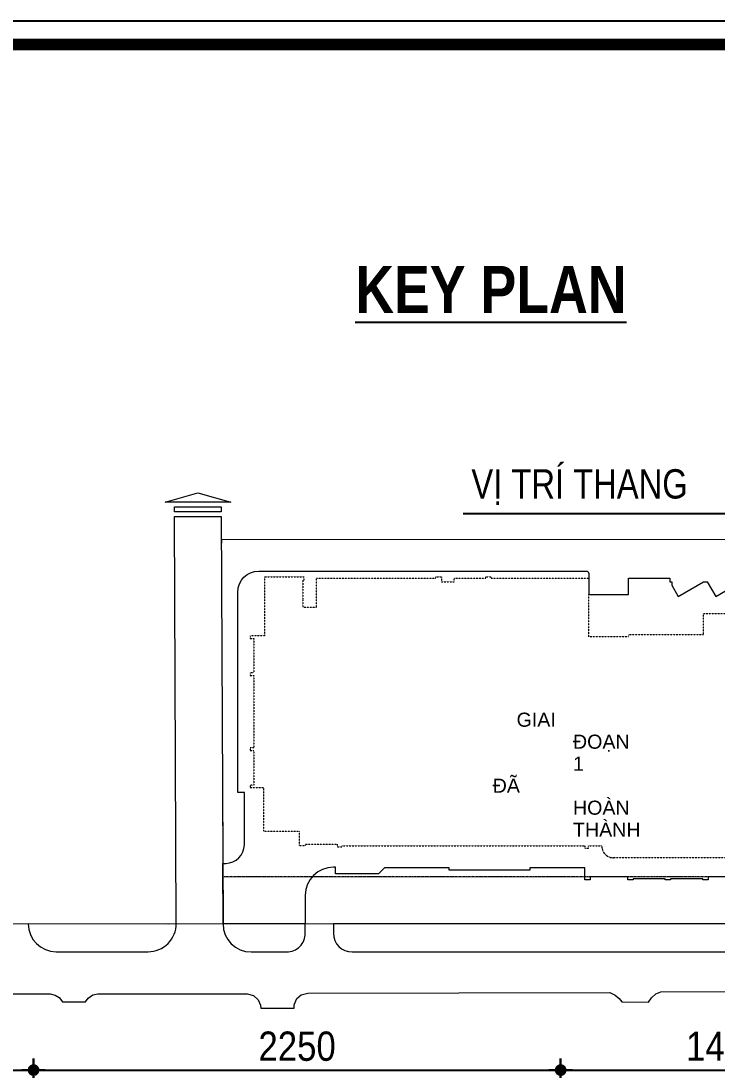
# Model space of a CAD drawing. Header units: millimetres. Extents: x 379264 to 1158416, y -283062 to 356890.
# Drawn here: x 890342 to 893313, y -6679 to -2202 of the extents above; entities that cross this region are included whole.
import ezdxf

# ---------------------------------------------------------------- set-up
doc = ezdxf.new("R2010")
doc.units = ezdxf.units.MM
for name, pattern in [('CENTER', [2, 1.25, -0.25, 0.25, -0.25]), ('HIDDEN5', [2.8375, 1.25, -1.5875]), ('keyplan TANG 1$0$Hidden21', [3, 2, -1]), ('keyplan TANG 1$0$MB_Luoi truc$1$HTT Center', [13, 10, -1, 1, -1]), ('keyplan TANG 1$0$Ranh dat$0$HTT Divide', [18, 10, -2, 1, -2, 1, -2]), ('keyplan TANG 1$0$Ranh dat$0$HTT Hidden 21', [3, 2, -1])]:
    doc.linetypes.add(name, pattern=pattern)
for name, color, linetype in [('01PM. TEXT A', 3, 'Continuous'), ('04PM. THIN', 7, 'Continuous'), ('11PM. DIM', 2, 'Continuous'), ('12PM. GRID', 8, 'CENTER'), ('13PM. HATCH', 8, 'Continuous'), ('BLOCK A - CHI TIET THANG 1$0$Dim 100', 1, 'Continuous'), ('BLOCK A - CHI TIET THANG 2$0$Dim 50', 1, 'Continuous'), ('BLOCK C - CHI TIET THANG 6$0$DnW', 20, 'Continuous')]:
    doc.layers.add(name, color=color, linetype=linetype)
for name, color, linetype, lineweight in [('keyplan TANG 1$0$Dim 100', 250, 'Continuous', 5), ('keyplan TANG 1$0$Ghi chu ban ve', 250, 'Continuous', 20), ('keyplan TANG 1$0$Hatch vat lieu', 250, 'Continuous', 5), ('keyplan TANG 1$0$MB_Luoi truc$1$Luoi Truc', 250, 'keyplan TANG 1$0$MB_Luoi truc$1$HTT Center', 9), ('keyplan TANG 1$0$Net Thay khac', 250, 'Continuous', 15), ('keyplan TANG 1$0$Ranh dat$0$CGXD', 250, 'keyplan TANG 1$0$Ranh dat$0$HTT Hidden 21', 40), ('keyplan TANG 1$0$Ranh dat$0$Ranh dat', 250, 'keyplan TANG 1$0$Ranh dat$0$HTT Divide', 40)]:
    doc.layers.add(name, color=color, linetype=linetype, lineweight=lineweight)
doc.styles.add('[PMDC2013]STYLE', font='arial.ttf', dxfattribs={"width": 0.8})
doc.styles.add('arial', font='arial.ttf', dxfattribs={"width": 0.85})
doc.styles.add('BLOCK A - CHI TIET THANG 2$0$VNI-HelveC', font='VHELVCN_0.TTF')
doc.styles.add('keyplan TANG 1$0$Arial_11', font='arial.ttf', dxfattribs={"height": 3.442365})
doc.dimstyles.new('BLOCK A - CHI TIET THANG 1$0$Dim 50 (A1-A2)', dxfattribs={"dimscale": 50, "dimtxt": 2.5, "dimasz": 0.7, "dimexe": 1, "dimexo": 1, "dimgap": 1, "dimtad": 1, "dimdec": 0, "dimzin": 12, "dimdsep": 46, "dimtxsty": '[PMDC2013]STYLE', "dimblk": 'ARCHTICK', "dimcen": 0, "dimdle": 1, "dimclrd": 2, "dimclre": 2, "dimclrt": 4, "dimadec": 0, "dimazin": 0, "dimtfac": 1, "dimtdec": 0, "dimtix": 1, "dimtmove": 2, "dimatfit": 3, "dimldrblk": 'ARCHTICK', "dimfxl": 1, "dimtolj": 1, "dimtzin": 0, "dimarcsym": 0})
doc.dimstyles.new('RHE_50', dxfattribs={"dimscale": 50, "dimtxt": 2.5, "dimasz": 1, "dimexe": 0, "dimexo": 0, "dimgap": 0.75, "dimtad": 1, "dimdec": 0, "dimrnd": 10, "dimzin": 9, "dimdsep": 46, "dimtxsty": 'arial', "dimblk1": 'DOT', "dimblk2": 'DIMDOT', "dimsah": 1, "dimcen": 2, "dimdle": 3, "dimclre": 8, "dimclrt": 51, "dimadec": 0, "dimazin": 0, "dimtfac": 1, "dimtdec": 0, "dimtix": 1, "dimtmove": 2, "dimatfit": 3, "dimldrblk": 'DIMPIJL', "dimfxl": 1, "dimtvp": 1.8, "dimtolj": 1, "dimtzin": 0, "dimarcsym": 0})

# ---------------------------------------------------------------- blocks, each defined once
blk = doc.blocks.new('CHG_XX_Khung ten')
blk.add_lwpolyline([(15, 579), (826, 579), (826, 15), (15, 15)], close=True)
at = {"color": 4, "linetype": 'Continuous', "const_width": 1}
blk.add_lwpolyline([(17, 577), (824, 577), (824, 17), (17, 17)], close=True, dxfattribs=at)
blk = doc.blocks.new('keyplan TANG 1')
at = {"layer": 'keyplan TANG 1$0$Dim 100'}
blk.add_lwpolyline([(-10304.4, -1935.8), (-17153.1, -1935.8), (-17153.1, -2590.8), (-18303.1, -2590.8), (-18303.1, -2410.8), (-25153.1, -2410.8), (-25153.1, -2590.8), (-26303.1, -2590.8), (-26303.1, -2410.8), (-33153.1, -2410.8), (-33154.4, -2590.7), (-34304.4, -2590.6), (-34304.4, -1935.6), (-42329.4, -1935.6), (-42329.4, -2590.6), (-43479.4, -2590.6), (-43479.4, -35.6), (-55228.1, -35.5), (-55228.1, -510.8), (-72428.1, -510.8), (-72428.1, -35.3), (-86227.5, -35.2), (-87528.1, -1335.8), (-90078.1, -1335.8), (-96680.6, -1335.8), (-96680.6, 94.2), (-97126.6, 94.2, 0.41421356), (-103118.1, -5897.3), (-103118.1, -11990.5), (-120681, -11989.5), (-120739, 909), (-120112.4, 909, 0.41421356), (-116132.4, 4889), (-116132.4, 16049.9), (-117538.9, 16049.9), (-117538.9, 58784.2, -0.41421356), (-113038.9, 63284.2), (-43128.1, 63284.2, -0.41421356), (-42628.1, 62784.2), (-42628.1, 58264.4), (-34143.1, 58264.4), (-34143, 61764.3), (-25328.9, 61764.3), (-25329.9, 60949.3), (-24928.1, 60949.3), (-24928.1, 60269.8), (-23527.9, 57844.6), (-18150.4, 60949.3), (-17323.1, 60949.3), (-15528.1, 57840.2), (-10143.1, 60949.3)], format="xyb", dxfattribs=at)
at = {"layer": 'keyplan TANG 1$0$Hatch vat lieu'}
for p, q in [((-121034.6, 70004), (-121031.4, 69264.3)), ((-120683.8, -11989.4), (-120739, 908.6))]:
    blk.add_line(p, q, dxfattribs=at)
at = {"layer": 'keyplan TANG 1$0$Hatch vat lieu', "linetype": 'keyplan TANG 1$0$Hidden21'}
for p, q in [((-111843.9, 62065), (-103413.7, 62065)), ((-103413.7, 61349.9), (-103643.9, 61349.9)), ((-103643.9, 61349.9), (-103643.9, 57364.9)), ((-103413.7, 62065), (-103413.7, 61349.9)), ((-100728.8, 55559.9), (-100728.7, 61779.9)), ((-100728.7, 61779.9), (-75243.9, 61779.7)), ((-75243.9, 61779.7), (-75243.9, 62074.7)), ((-75243.9, 62074.7), (-74028.9, 62074.7)), ((-74028.9, 62074.7), (-74028.9, 60949.8)), ((-74028.9, 60949.8), (-71378.9, 60949.8)), ((-71378.9, 60949.8), (-71378.9, 61779.7)), ((-71378.9, 61779.7), (-64613.9, 61779.6)), ((-64613.9, 61779.6), (-64613.9, 62059.6)), ((-64613.9, 62059.6), (-63428.9, 62059.6)), ((-63428.9, 62059.6), (-63428.9, 61779.6)), ((-63428.9, 61779.6), (-42628.9, 61779.4)), ((-42588.1, 49229.1), (-42588, 58264.4)), ((-103643.9, 57364.9), (-103629, 57364.9)), ((-103629, 57364.9), (-103629, 55559.9)), ((-103629, 55559.9), (-100728.8, 55559.9)), ((-18128.1, 49667.9), (-18128, 54179.4)), ((-9185.4, 54179.4), (-18128, 54179.4)), ((-18128.1, 49667.9), (-34143.1, 49679.1)), ((-34143.1, 49679.1), (-34143.1, 49229.1)), ((-34143.1, 49229.1), (-42588.1, 49229.1)), ((6386.9, 2081.9), (-37338.9, 2081.5))]:
    blk.add_line(p, q, dxfattribs=at)
blk.add_lwpolyline([(-111843.9, 62065), (-111844, 49465), (-114904, 49465), (-114904, 48915), (-114076.8, 48915), (-114076.9, 41540.4), (-114904, 41540.4), (-114904, 40990.4), (-114091.4, 40990.4), (-114091.5, 25540), (-114904.2, 25540), (-114904.2, 24990), (-114077, 24990), (-114077.1, 17615), (-114904.2, 17615), (-114904.2, 17065), (-112044.4, 17065), (-112044.4, 7765), (-104464.2, 7764.9), (-104464.3, 4729.7), (-103104.4, 4729.7), (-103104.4, 4967.4), (-96304.4, 4967.3), (-96304.4, 4424.9), (-95354.4, 4424.8), (-95354.4, 4642.3), (-43479.4, 4641.9), (-43479.4, 4149.4), (-42679.4, 4149.4), (-42679.4, 4626.9), (-39836.4, 4626.9), (-39836.4, 4579, 0.4142112), (-37338.9, 2081.5, -0.13139204)], format="xyb", dxfattribs=at)
at = {"layer": 'keyplan TANG 1$0$MB_Luoi truc$1$Luoi Truc'}
blk.add_line((107550, -2000), (-120717, -2000), dxfattribs=at)
at = {"layer": 'keyplan TANG 1$0$Net Thay khac'}
for p, q in [((-131045.3, 74950), (-121044.5, 74950)), ((-132313.2, -12069.2, -73.3), (-162273.1, -11986.3, -73.3))]:
    blk.add_line(p, q, dxfattribs=at)
for points in [[(-126044.9, 79950), (-119044.5, 77950), (-133045.3, 77950)], [(-131045.3, 76950), (-121044.5, 76950), (-121044.5, 75950), (-131045.3, 75950)]]:
    blk.add_lwpolyline(points, close=True, dxfattribs=at)
for points in [[(-156273.3, -17954.3), (-136672.8, -17953.7, 0.41546076), (-130673, -11928), (-131045.3, 74950)], [(-120680.9, -11994.9), (-120680.9, -11995.1, 0.41420078), (-114681.2, -17995.1), (-107119.9, -17995.5, 0.41422634), (-103119.7, -13995.5), (-103119.7, -11995.7), (-120680.9, -11994.9)]]:
    blk.add_lwpolyline(points, format="xyb", dxfattribs=at)
for points in [[(-121044.5, 74950), (-120683.8, -12000)], [(-120680.9, -11995.1), (-132711.6, -12071.8)], [(-166533.8, -26961.7), (-157598.1, -26950.7), (-156509.6, -27203.6), (-155656.4, -27703.1), (-154948.5, -28654.9), (-150052.3, -28659.5), (-149463, -27839.4), (-148459.2, -27173.7), (-147427.4, -26967.9), (-115517.5, -26921.4), (-114208.4, -27288.4), (-113201.1, -28230.9), (-112685.2, -29319.8), (-112640.9, -30023.6), (-105489.1, -30023.6), (-105466.2, -29291.5), (-104936, -27918), (-104005.2, -27173.4), (-102599.4, -26800.2), (-38126.7, -26672.4), (-37013, -27185.8), (-36117.2, -27901.6), (-35587.7, -28655.6), (-29852.8, -28710.4), (-29254.7, -27790.5), (-28286.1, -26942.8), (-27266.8, -26493.1), (-12862.4, -26431.5)]]:
    blk.add_lwpolyline(points, dxfattribs=at)
at = {"layer": 'keyplan TANG 1$0$Net Thay khac', "elevation": -73.3}
blk.add_lwpolyline([(-166533.8, -11922), (-162273.2, -11967.3)], dxfattribs=at)
blk.add_lwpolyline([(-162273.2, -11967.3, 0.41341637), (-156273.2, -17951)], format="xyb", dxfattribs=at)
at = {"layer": 'keyplan TANG 1$0$Net Thay khac'}
blk.add_lwpolyline([(16178, -12000.9), (-97129.7, -11995.9), (-97129.7, -13996.1, 0.41420078), (-93129.8, -17996.1), (12177.8, -18000.7, 0.41422634), (16178, -14000.7)], format="xyb", close=True, dxfattribs=at)
at = {"layer": 'keyplan TANG 1$0$Ranh dat$0$CGXD', "ltscale": 0.1, "const_width": 100}
blk.add_lwpolyline([(-120672.6, -2000), (101550, -2000), (101552.6, 159996.8), (-8354.5, 159998.1), (-8358.6, 83058.7)], dxfattribs=at)
at = {"layer": 'keyplan TANG 1$0$Ranh dat$0$Ranh dat', "ltscale": 0.1, "const_width": 200}
blk.add_lwpolyline([(107552.7, 163996.8), (107549.8, -12000), (-120672.6, -12000), (-121036.9, 70001.2), (-12359.3, 69993.1), (-12354.3, 163998.2), (107552.7, 163996.8)], close=True, dxfattribs=at)
at = {"layer": 'keyplan TANG 1$0$Ranh dat$0$Ranh dat', "ltscale": 0.1, "const_width": 100}
blk.add_lwpolyline([(26611.9, 80732.3), (31332.6, 75108), (31333.2, -12000), (-120672.6, -12000), (-121023.9, 69993.5), (-12357.2, 69991.8), (-12355.7, 83058.7), (-3202, 83058.7), (-3201.9, 80732.1), (26611.9, 80732.3)], dxfattribs=at)
at = {"layer": 'keyplan TANG 1$0$Ghi chu ban ve', "insert": (-45997.4, 33062.9), "char_height": 3000, "width": 89.377, "attachment_point": 1, "line_spacing_factor": 0.938532, "style": 'keyplan TANG 1$0$Arial_11'}
blk.add_mtext('\\pi-12035.12033;{\\fArial|b0|i0|c163|p34;GIAI ĐOẠN 1\\P\\pi-17133.68786;ĐÃ HOÀN THÀNH}', dxfattribs=at)
blk = doc.blocks.new('_ArchTick')
at = {"color": 0, "linetype": 'ByBlock', "const_width": 0.15}
blk.add_lwpolyline([(-0.5, -0.5), (0.5, 0.5)], dxfattribs=at)
blk = doc.blocks.new('DIMDOT')
for p, q in [((0, -1), (0, 1)), ((1, 0), (-1, 0))]:
    blk.add_line(p, q)
at = {"const_width": 0.5}
blk.add_lwpolyline([(-0.25, 0, 1), (0.25, 0, 1)], format="xyb", close=True, dxfattribs=at)
blk = doc.blocks.new('*D843')
at = {"layer": '11PM. DIM', "color": 8, "linetype": 'HIDDEN5', "lineweight": -2, "transparency": 16777216}
for p, q in [((52960.9, 24097.6), (52960.9, 24383.4)), ((54159.9, 24097.6), (54159.9, 24383.4))]:
    blk.add_line(p, q, dxfattribs=at)
at = {"layer": '11PM. DIM', "color": 0, "lineweight": -2, "transparency": 16777216}
blk.add_line((53010.9, 24383.4), (54109.9, 24383.4), dxfattribs=at)
at = {"layer": 'Defpoints', "color": 0, "transparency": 16777216}
for p in [(54159.9, 24383.4), (52960.9, 24097.6), (54159.9, 24097.6)]:
    blk.add_point(p, dxfattribs=at)
at = {"layer": '11PM. DIM', "color": 0, "lineweight": -2, "transparency": 16777216, "xscale": 50, "yscale": 50, "zscale": 50, "rotation": 180}
blk.add_blockref('DIMDOT', (52960.9, 24383.4), dxfattribs=at)
at = {"layer": '11PM. DIM', "color": 0, "lineweight": -2, "transparency": 16777216, "xscale": 50, "yscale": 50, "zscale": 50}
blk.add_blockref('DIMDOT', (54159.9, 24383.4), dxfattribs=at)
at = {"layer": '11PM. DIM', "color": 51, "transparency": 16777216, "insert": (53560.4, 24484.7), "char_height": 125, "attachment_point": 5, "style": 'arial'}
blk.add_mtext('\\A1;1200', dxfattribs=at)
blk = doc.blocks.new('_Dot')
at = {"color": 0, "linetype": 'ByBlock', "lineweight": -2}
blk.add_line((-0.5, 0), (-1, 0), dxfattribs=at)
at = {"color": 0, "linetype": 'ByBlock', "const_width": 0.5}
blk.add_lwpolyline([(-0.25, 0, 1), (0.25, 0, 1)], format="xyb", close=True, dxfattribs=at)
blk = doc.blocks.new('DIMPIJL')
at = {"linetype": 'ByBlock'}
blk.add_solid([(-2.5, 0.417), (-2.5, -0.417), (0, 0)], dxfattribs=at)
blk = doc.blocks.new('*D844')
at = {"layer": '11PM. DIM', "color": 8, "linetype": 'HIDDEN5', "lineweight": -2, "transparency": 16777216}
for p, q in [((54159.9, 24097.6), (54159.9, 24383.4)), ((56409.9, 24097.6), (56409.9, 24383.4))]:
    blk.add_line(p, q, dxfattribs=at)
at = {"layer": '11PM. DIM', "color": 0, "lineweight": -2, "transparency": 16777216}
blk.add_line((54209.9, 24383.4), (56359.9, 24383.4), dxfattribs=at)
at = {"layer": 'Defpoints', "color": 0, "transparency": 16777216}
for p in [(56409.9, 24383.4), (54159.9, 24097.6), (56409.9, 24097.6)]:
    blk.add_point(p, dxfattribs=at)
at = {"layer": '11PM. DIM', "color": 0, "lineweight": -2, "transparency": 16777216, "xscale": 50, "yscale": 50, "zscale": 50, "rotation": 180}
blk.add_blockref('DIMDOT', (54159.9, 24383.4), dxfattribs=at)
at = {"layer": '11PM. DIM', "color": 0, "lineweight": -2, "transparency": 16777216, "xscale": 50, "yscale": 50, "zscale": 50}
blk.add_blockref('DIMDOT', (56409.9, 24383.4), dxfattribs=at)
at = {"layer": '11PM. DIM', "color": 51, "transparency": 16777216, "insert": (55284.9, 24484.7), "char_height": 125, "attachment_point": 5, "style": 'arial'}
blk.add_mtext('\\A1;2250', dxfattribs=at)
blk = doc.blocks.new('*D845')
at = {"layer": '11PM. DIM', "color": 8, "linetype": 'HIDDEN5', "lineweight": -2, "transparency": 16777216}
for p, q in [((56409.9, 23992), (56409.9, 24383.4)), ((57810.9, 23992), (57810.9, 24383.4))]:
    blk.add_line(p, q, dxfattribs=at)
at = {"layer": '11PM. DIM', "color": 0, "lineweight": -2, "transparency": 16777216}
blk.add_line((56459.9, 24383.4), (57760.9, 24383.4), dxfattribs=at)
at = {"layer": 'Defpoints', "color": 0, "transparency": 16777216}
for p in [(57810.9, 24383.4), (56409.9, 23992), (57810.9, 23992)]:
    blk.add_point(p, dxfattribs=at)
at = {"layer": '11PM. DIM', "color": 0, "lineweight": -2, "transparency": 16777216, "xscale": 50, "yscale": 50, "zscale": 50, "rotation": 180}
blk.add_blockref('DIMDOT', (56409.9, 24383.4), dxfattribs=at)
at = {"layer": '11PM. DIM', "color": 0, "lineweight": -2, "transparency": 16777216, "xscale": 50, "yscale": 50, "zscale": 50}
blk.add_blockref('DIMDOT', (57810.9, 24383.4), dxfattribs=at)
at = {"layer": '11PM. DIM', "color": 51, "transparency": 16777216, "insert": (57110.4, 24484.7), "char_height": 125, "attachment_point": 5, "style": 'arial'}
blk.add_mtext('\\A1;1400', dxfattribs=at)
blk = doc.blocks.new('A$C0B8E60C5')
at = {"layer": 'BLOCK C - CHI TIET THANG 6$0$DnW', "xscale": 0.02, "yscale": 0.02, "zscale": 0.02}
blk.add_blockref('keyplan TANG 1', (247.1, -3280), dxfattribs=at)
at = {"layer": '01PM. TEXT A', "style": '[PMDC2013]STYLE', "width": 0.8}
blk.add_text('VỊ TRÍ THANG', height=125, dxfattribs=at).set_placement((-1106.4, -1704.8))
at = {"layer": 'BLOCK A - CHI TIET THANG 2$0$Dim 50', "color": 3, "insert": (-1023.1, -812.5), "char_height": 200, "attachment_point": 5, "style": 'BLOCK A - CHI TIET THANG 2$0$VNI-HelveC', "bg_fill": 3, "box_fill_scale": 1.1, "bg_fill_color": 256, "bg_fill_true_color": 13158600, "bg_fill_transparency": 0}
blk.add_mtext('\\A1;{\\fVNI-Helve-Condense|b1|i0|c0|p2;\\LKEY PLAN}', dxfattribs=at)
at = {"layer": 'BLOCK A - CHI TIET THANG 1$0$Dim 100'}
blk.add_leader([(1314.4, -2846.5), (372.4, -1769.6), (-1140.9, -1769.6)], dimstyle='BLOCK A - CHI TIET THANG 1$0$Dim 50 (A1-A2)', override={"dimasz": 1, "dimtad": 0}, dxfattribs=at)
blk = doc.blocks.new('A$C7660106D')
at = {"layer": '11PM. DIM'}
for base, p1, p2, picture, middle in [((5049, 23459.2), (3850, 23173.4), (5049, 23173.4), '*D843', (4449.5, 23560.5)), ((7299, 23459.2), (5049, 23173.4), (7299, 23173.4), '*D844', (6174, 23560.5)), ((8700, 23459.2), (7299, 23067.8), (8700, 23067.8), '*D845', (7999.5, 23560.5))]:
    dim = blk.add_linear_dim(base=base, p1=p1, p2=p2, dimstyle='RHE_50', dxfattribs=at)
    dim.commit()
    dim.dimension.update_dxf_attribs({"geometry": picture, "text_midpoint": middle, "insert": (-49110.9, -924.2)})

msp = doc.modelspace()

# ---------------------------------------------------------------- block references
at = {"layer": '04PM. THIN', "xscale": 50, "yscale": 50, "zscale": 50}
msp.add_blockref('CHG_XX_Khung ten', (862079.92, -31152.33), dxfattribs=at)

# ---------------------------------------------------------------- next in the draw order: block references
at = {"layer": '12PM. GRID'}
msp.add_blockref('A$C0B8E60C5', (893371.15, -2535.45), dxfattribs=at)
at = {"layer": '13PM. HATCH'}
msp.add_blockref('A$C7660106D', (885346.8, -30138.88), dxfattribs=at)

doc.saveas('drawing.dxf')
